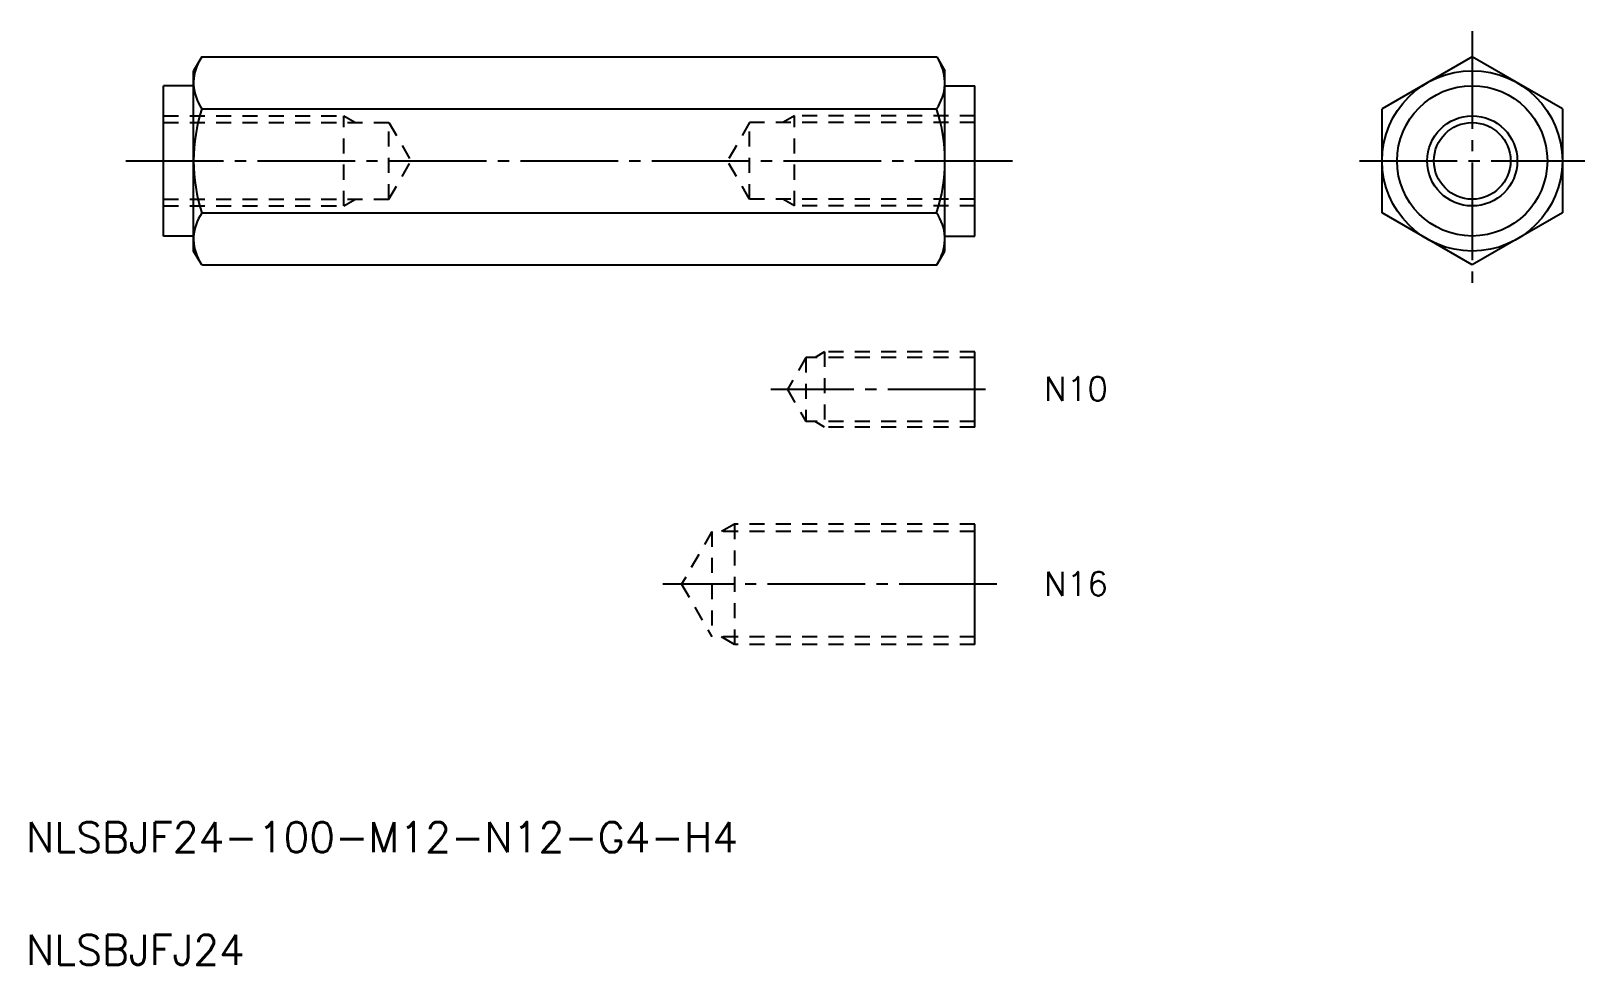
# Model space of a CAD drawing. Extents: x 11 to 218, y 10 to 134.
import ezdxf

# ---------------------------------------------------------------- set-up
doc = ezdxf.new("R2010")
doc.units = 0
doc.linetypes.add('CENTER', pattern=[17.5, 13, -1.5, 1.5, -1.5])
doc.linetypes.add('DASHED', pattern=[3.5, 2, -1.5])
doc.layers.get('0').update_dxf_attribs({"linetype": 'CONTINUOUS'})
doc.layers.add('CENTER', color=1, linetype='CENTER')
doc.styles.get("Standard").update_dxf_attribs({"font": 'txt', "height": 3.2, "bigfont": 'BIGFONT'})

msp = doc.modelspace()

# ---------------------------------------------------------------- linework, layer by layer
at = {"color": 7, "linetype": 'CONTINUOUS'}
for p, q in [((33.4, 130.86), (32.32, 129)), ((33.4, 130.86), (131.25, 130.86)), ((131.25, 130.86), (132.32, 129)), ((202.52, 130.86), (190.52, 123.93)), ((214.52, 123.93), (202.52, 130.86)), ((32.32, 105), (32.32, 129)), ((132.32, 105), (132.32, 129)), ((32.32, 127), (28.32, 127)), ((28.32, 107), (28.32, 127)), ((132.32, 127), (136.32, 127)), ((136.32, 107), (136.32, 127)), ((33.42, 123.93), (131.22, 123.93)), ((190.52, 110.08), (190.52, 123.93)), ((214.52, 123.93), (214.52, 110.08)), ((33.42, 110.08), (131.22, 110.08)), ((202.52, 103.15), (190.52, 110.08)), ((32.32, 107), (28.32, 107)), ((132.32, 107), (136.32, 107)), ((33.4, 103.15), (32.32, 105)), ((131.25, 103.15), (132.32, 105)), ((33.4, 103.15), (131.25, 103.15)), ((136.32, 81.58), (136.32, 91.58)), ((136.32, 52.66), (136.32, 68.66))]:
    msp.add_line(p, q, dxfattribs=at)
at = {"color": 3, "linetype": 'DASHED'}
for p, q in [((28.32, 123), (52.32, 123)), ((28.32, 122.1), (58.32, 122.1)), ((52.32, 111), (52.32, 123)), ((58.32, 111.9), (58.32, 122.1)), ((58.32, 122.1), (61.27, 117)), ((106.32, 122.1), (103.38, 117)), ((106.32, 111.9), (106.32, 122.1)), ((136.32, 122.1), (106.32, 122.1)), ((112.32, 111), (112.32, 123)), ((136.32, 123), (112.32, 123)), ((58.32, 111.9), (61.27, 117)), ((106.32, 111.9), (103.38, 117)), ((28.32, 111.9), (58.32, 111.9)), ((136.32, 111.9), (106.32, 111.9)), ((28.32, 111), (52.32, 111)), ((136.32, 111), (112.32, 111)), ((116.32, 91.58), (115.06, 90.85)), ((116.32, 91.58), (116.32, 81.58)), ((136.32, 91.58), (116.32, 91.58)), ((113.82, 90.85), (111.36, 86.58)), ((113.82, 90.85), (113.82, 82.31)), ((136.32, 90.85), (113.82, 90.85)), ((111.36, 86.58), (113.82, 82.31)), ((136.32, 82.31), (113.82, 82.31)), ((116.32, 81.58), (115.06, 82.31)), ((136.32, 81.58), (116.32, 81.58)), ((104.32, 68.66), (102.59, 67.66)), ((136.32, 68.66), (104.32, 68.66)), ((104.32, 68.66), (104.32, 52.66)), ((101.32, 67.66), (97.28, 60.66)), ((136.32, 67.66), (101.32, 67.66)), ((101.32, 67.66), (101.32, 53.66)), ((97.28, 60.66), (101.32, 53.66)), ((136.32, 53.66), (101.32, 53.66)), ((104.32, 52.66), (102.59, 53.66)), ((136.32, 52.66), (104.32, 52.66))]:
    msp.add_line(p, q, dxfattribs=at)
at = {"color": 3}
for p, q in [((52.32, 123), (53.88, 122.1)), ((112.32, 123), (110.76, 122.1)), ((52.32, 111), (53.88, 111.9)), ((112.32, 111), (110.76, 111.9))]:
    msp.add_line(p, q, dxfattribs=at)
at = {"linetype": 'CONTINUOUS'}
msp.add_line((214.52, 110.08), (202.52, 103.15), dxfattribs=at)
for p, q in [((125.07, 90.85), (125.07, 90.85)), ((130.7, 90.85), (130.7, 90.85)), ((120.32, 52.66), (120.32, 52.66)), ((128.32, 52.66), (128.32, 52.66))]:
    msp.add_line(p, q)
at = {"color": 7, "linetype": 'CONTINUOUS'}
for radius in [12, 10, 5.1]:
    msp.add_circle((202.52, 117), radius, dxfattribs=at)
at = {"color": 3, "linetype": 'CONTINUOUS'}
msp.add_circle((202.52, 117), 6, dxfattribs=at)
at = {"color": 7, "linetype": 'CONTINUOUS'}
for centre, radius, start, end in [((38.32, 127.4), 6, 150, 215.2644), ((126.32, 127.4), 6, 324.7356, 30), ((54.67, 117), 22.35, 161.9403, 198.0597), ((109.98, 117), 22.35, 341.9403, 18.0597), ((38.32, 106.61), 6, 144.7356, 210), ((126.32, 106.61), 6, 330, 35.2644)]:
    msp.add_arc(centre, radius, start, end, dxfattribs=at)
at = {"layer": 'CENTER', "color": 1, "linetype": 'CENTER'}
for p, q in [((202.52, 134.28), (202.52, 100.29)), ((23.32, 117), (141.32, 117)), ((187.52, 117), (217.52, 117)), ((137.72, 86.58), (109.16, 86.58)), ((139.22, 60.66), (94.79, 60.66))]:
    msp.add_line(p, q, dxfattribs=at)

# ---------------------------------------------------------------- texts
at = {"color": 7, "linetype": 'CONTINUOUS'}
for s, height, p in [('N10', 3.2, (145.53, 85.08)), ('N16', 3.2, (145.53, 59.13)), ('NLSBJF24-100-M12-N12-G4-H4', 4, (10, 25)), ('NLSBJFJ24', 4, (10, 10))]:
    msp.add_text(s, height=height, dxfattribs=at).set_placement(p)

doc.saveas('drawing.dxf')
